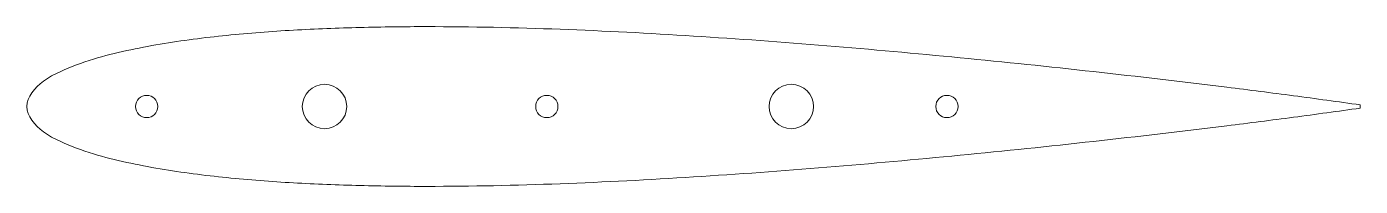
# Model space of a CAD drawing. Header units: millimetres. Extents: x 0 to 300, y -18 to 18.
import ezdxf

# ---------------------------------------------------------------- set-up
doc = ezdxf.new("R2010")
doc.units = ezdxf.units.MM

msp = doc.modelspace()

# ---------------------------------------------------------------- linework, layer by layer
at = {"color": 7, "linetype": 'Continuous', "lineweight": 15}
msp.add_line((300, -0.38), (300, 0.38), dxfattribs=at)
for centre, radius in [((67, 0), 5), ((172, 0), 5), ((27, 0), 2.5), ((117, 0), 2.5), ((207, 0), 2.5)]:
    msp.add_circle(centre, radius, dxfattribs=at)
msp.add_open_spline([(300, 0.38), (295, 1.07), (285.01, 2.45), (265.02, 5), (240.02, 7.93), (210.02, 11.06), (180.02, 13.77), (150.02, 15.99), (120.02, 17.56), (95, 18.12), (74.99, 17.89), (59.98, 17.3), (44.96, 16.16), (32.45, 14.57), (22.45, 12.66), (14.89, 10.78), (8.51, 8.45), (3.01, 5.58), (-1.84, 0), (3.01, -5.58), (8.51, -8.45), (14.89, -10.78), (22.45, -12.66), (32.45, -14.57), (44.96, -16.16), (59.98, -17.3), (74.99, -17.89), (95, -18.12), (120.02, -17.56), (150.02, -15.99), (180.02, -13.77), (210.02, -11.06), (240.02, -7.93), (265.02, -5), (285.01, -2.45), (295, -1.07), (300, -0.38)], degree=3, knots=[0, 0, 0, 0, 0.024768, 0.049511, 0.098932, 0.148281, 0.197562, 0.246778, 0.295925, 0.345018, 0.369563, 0.394125, 0.418741, 0.443498, 0.455995, 0.468669, 0.481778, 0.488862, 0.5, 0.511138, 0.518222, 0.531331, 0.544005, 0.556502, 0.581259, 0.605875, 0.630437, 0.654982, 0.704075, 0.753222, 0.802438, 0.851719, 0.901068, 0.950489, 0.975232, 1, 1, 1, 1], dxfattribs=at)

doc.saveas('drawing.dxf')
